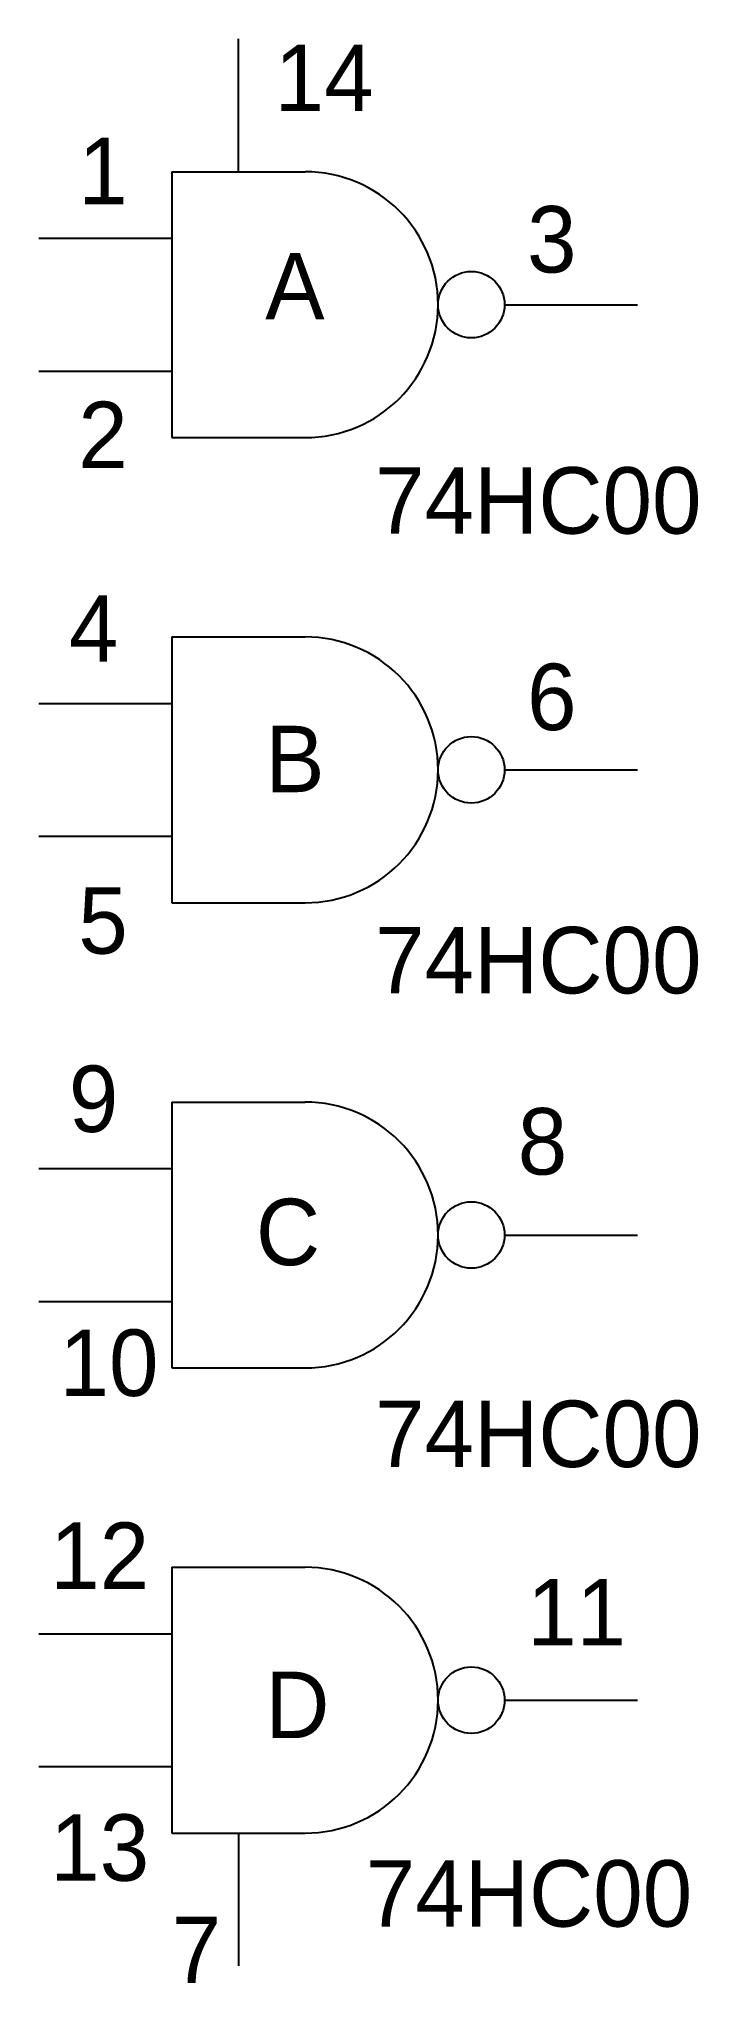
# Model space of a CAD drawing. Extents: x 7.2 to 7.7, y 12.34 to 13.8.
import ezdxf

# ---------------------------------------------------------------- set-up
doc = ezdxf.new("R2010")
doc.units = 0
doc.header["$MEASUREMENT"] = 0
doc.layers.get('0').update_dxf_attribs({"linetype": 'CONTINUOUS'})

msp = doc.modelspace()

# ---------------------------------------------------------------- linework, layer by layer
for p, q in [((7.35, 13.7), (7.35, 13.8)), ((7.3, 13.7), (7.4, 13.7)), ((7.3, 13.7), (7.3, 13.5)), ((7.2, 13.65), (7.3, 13.65)), ((7.55, 13.6), (7.65, 13.6)), ((7.2, 13.55), (7.3, 13.55)), ((7.3, 13.5), (7.4, 13.5)), ((7.3, 13.35), (7.4, 13.35)), ((7.3, 13.35), (7.3, 13.15)), ((7.2, 13.3), (7.3, 13.3)), ((7.55, 13.25), (7.65, 13.25)), ((7.2, 13.2), (7.3, 13.2)), ((7.3, 13.15), (7.4, 13.15)), ((7.3, 13), (7.4, 13)), ((7.3, 13), (7.3, 12.8)), ((7.2, 12.95), (7.3, 12.95)), ((7.55, 12.9), (7.65, 12.9)), ((7.2, 12.85), (7.3, 12.85)), ((7.3, 12.8), (7.4, 12.8)), ((7.3, 12.65), (7.4, 12.65)), ((7.3, 12.65), (7.3, 12.45)), ((7.2, 12.6), (7.3, 12.6)), ((7.55, 12.55), (7.65, 12.55)), ((7.2, 12.5), (7.3, 12.5)), ((7.3, 12.45), (7.4, 12.45)), ((7.35, 12.45), (7.35, 12.35))]:
    msp.add_line(p, q)
for centre in [(7.525, 13.6), (7.525, 13.25), (7.525, 12.9), (7.525, 12.55)]:
    msp.add_circle(centre, 0.025)
for centre in [(7.4, 13.6), (7.4, 13.25), (7.4, 12.9), (7.4, 12.55)]:
    msp.add_arc(centre, 0.1, 270, 90)

# ---------------------------------------------------------------- texts
for s, p in [('14', (7.3772, 13.7457)), ('1', (7.2296, 13.6756)), ('3', (7.5669, 13.6242)), ('A', (7.3701, 13.589)), ('2', (7.2296, 13.477)), ('74HC00', (7.4527, 13.4277)), ('4', (7.2225, 13.3313)), ('6', (7.5669, 13.2799)), ('B', (7.3701, 13.2332)), ('5', (7.2296, 13.1117)), ('74HC00', (7.4527, 13.0818)), ('9', (7.2225, 12.9775)), ('8', (7.5599, 12.9455)), ('C', (7.3631, 12.8773)), ('10', (7.2155, 12.7789)), ('74HC00', (7.4527, 12.7254)), ('12', (7.2085, 12.6337)), ('11', (7.5669, 12.5912)), ('D', (7.3701, 12.5215)), ('13', (7.2085, 12.4141)), ('74HC00', (7.4457, 12.3796)), ('7', (7.2998, 12.3371))]:
    msp.add_text(s, height=0.05).set_placement(p)

doc.saveas('drawing.dxf')
